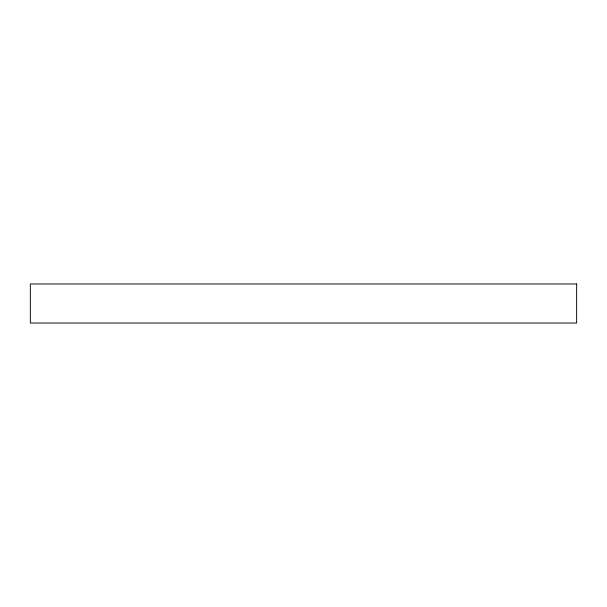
<?xml version="1.0" encoding="UTF-8"?>
<svg xmlns="http://www.w3.org/2000/svg" width="607" height="607" viewBox="0 0 607 607"><rect width="100%" height="100%" fill="white"/><g stroke="black" fill="none" stroke-linecap="round" stroke-linejoin="round"><path stroke-width="0.91" d="M576.65 283.962L30.35 283.962L30.35 323.038L576.65 323.038L576.65 283.962"/></g></svg>
